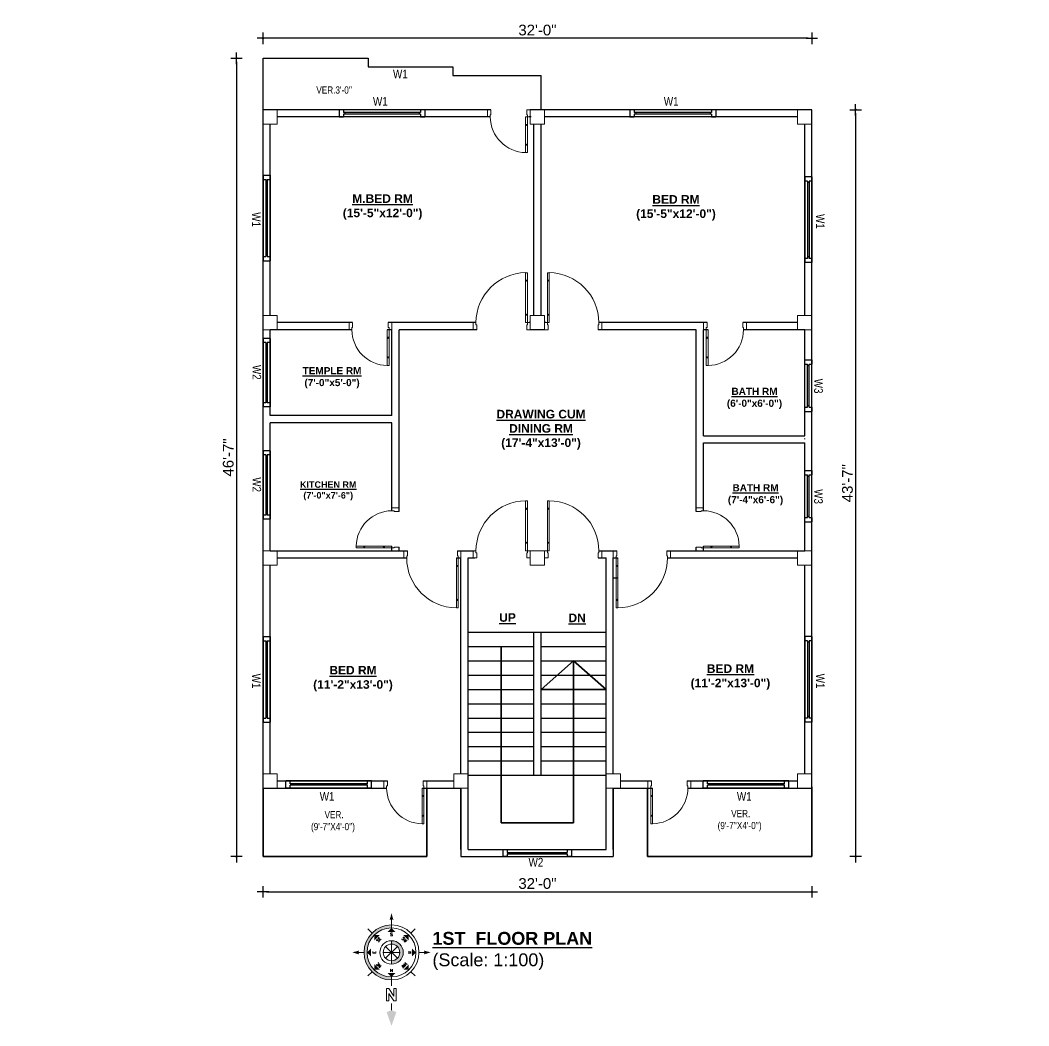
# Model space of a CAD drawing. Header units: inches. Extents: x -4010 to 92088, y -38563 to -1318.
# Drawn here: x 81997 to 82703, y -33571 to -32867 of the extents above; entities that cross this region are included whole.
import ezdxf
from ezdxf.enums import TextEntityAlignment as Align

# ---------------------------------------------------------------- set-up
doc = ezdxf.new("R2010")
doc.units = ezdxf.units.IN
doc.header["$MEASUREMENT"] = 0
doc.header["$PDMODE"] = 99
for name, color, linetype, lineweight in [('1-FOUNDATION DIM', 31, 'Continuous', 5), ('concrete out line', 3, 'Continuous', 30), ('DIM', 7, 'Continuous', 15), ('door', 132, 'Continuous', 15), ('R0D', 1, 'Continuous', 35), ('VER', 2, 'Continuous', 20)]:
    doc.layers.add(name, color=color, linetype=linetype, lineweight=lineweight)
for name, color, linetype in [('Brick wall', 3, 'Continuous'), ('Rod', 1, 'Continuous'), ('TEX', 7, 'Continuous'), ('wall', 3, 'Continuous'), ('WINDOOR', 7, 'Continuous')]:
    doc.layers.add(name, color=color, linetype=linetype)
doc.styles.add('ARIAL', font='arial.ttf')
doc.styles.add('ROMANS', font='romans')
doc.styles.get("Standard").update_dxf_attribs({"font": 'ARIALN.TTF'})
doc.dimstyles.new('3-8', dxfattribs={"dimscale": 1.25, "dimtxt": 6, "dimasz": 2, "dimexe": 0.18, "dimexo": 6, "dimgap": 0, "dimtad": 0, "dimdec": 0, "dimzin": 3, "dimdsep": 46, "dimlunit": 3, "dimtxsty": 'ARIAL', "dimblk": 'DD', "dimcen": 1, "dimse1": 1, "dimse2": 1, "dimclrd": 256, "dimclrt": 256, "dimadec": 0, "dimazin": 0, "dimtfac": 0.5, "dimtdec": 0, "dimtmove": 2, "dimatfit": 0, "dimfxl": 0.18, "dimtvp": 0.75, "dimfrac": 1, "dimtolj": 1, "dimtzin": 0, "dimarcsym": 0})

# ---------------------------------------------------------------- blocks, each defined once
blk = doc.blocks.new('DD')
for p, q in [((-1.6, 0), (1.6, 0)), ((0, 1.6), (0, -1.6))]:
    blk.add_line(p, q)
at = {"const_width": 0.3}
blk.add_lwpolyline([(-0.15, 0, 1), (0.15, 0, 1)], format="xyb", close=True, dxfattribs=at)
blk = doc.blocks.new('*D1278')
at = {"layer": 'concrete out line', "lineweight": -2}
blk.add_line((82581.98, -32932.53), (82581.98, -33450.06), dxfattribs=at)
at = {"layer": 'Defpoints', "color": 0}
for p in [(82551.34, -32930.03), (82551.34, -33452.56), (82581.98, -33452.56)]:
    blk.add_point(p, dxfattribs=at)
at = {"layer": 'concrete out line', "lineweight": -2, "xscale": 2.5, "yscale": 2.5, "zscale": 2.5}
for p, rotation in [((82581.98, -32930.03), 90), ((82581.98, -33452.56), 270)]:
    blk.add_blockref('DD', p, dxfattribs=dict(at, rotation=rotation))
at = {"layer": 'concrete out line', "insert": (82576.24, -33191.3), "char_height": 7.5, "attachment_point": 5, "rotation": 90, "style": 'ARIAL'}
blk.add_mtext('\\A1;43\'-7"', dxfattribs=at)
blk = doc.blocks.new('D40')
at = {"layer": 'door'}
for p, q in [((2, 5), (2, 39.97)), ((3.25, 39.97), (2, 39.97)), ((3.25, 5), (3.25, 39.97)), ((2.4, 33.97), (2, 33.97)), ((2.4, 33.97), (2.4, 34.72)), ((2.85, 34.72), (2.4, 34.72)), ((2.85, 33.97), (2.85, 34.72)), ((3.25, 33.97), (2.85, 33.97)), ((2, 11), (2.4, 11)), ((2.4, 10.25), (2.4, 11)), ((2.4, 10.25), (2.85, 10.25)), ((2.85, 10.25), (2.85, 11)), ((2.85, 11), (3.25, 11)), ((0, 0), (0, 5)), ((0, 5), (2, 5)), ((2.5, 0), (0, 0)), ((2, 5), (2, 3.5)), ((2, 5), (3.25, 5)), ((2, 3.5), (2.5, 3.5)), ((2.5, 3.5), (2.5, 0)), ((38, 3.5), (37.5, 3.5)), ((37.5, 3.5), (37.5, 0)), ((37.5, 0), (40, 0)), ((40, 5), (38, 5)), ((38, 5), (38, 3.5)), ((40, 0), (40, 5))]:
    blk.add_line(p, q, dxfattribs=at)
blk.add_arc((2.88, 4.86), 35.12, 0.23178, 89.39304, dxfattribs=at)
blk = doc.blocks.new('D30')
at = {"layer": 'door'}
for p, q in [((2, 5), (2, 29.97)), ((3.25, 29.97), (2, 29.97)), ((3.25, 5), (3.25, 29.97)), ((2.4, 23.97), (2, 23.97)), ((2.4, 23.97), (2.4, 24.72)), ((2.85, 24.72), (2.4, 24.72)), ((2.85, 23.97), (2.85, 24.72)), ((3.25, 23.97), (2.85, 23.97)), ((2, 11), (2.4, 11)), ((2.4, 10.25), (2.4, 11)), ((2.4, 10.25), (2.85, 10.25)), ((2.85, 10.25), (2.85, 11)), ((2.85, 11), (3.25, 11)), ((0, 0), (0, 5)), ((0, 5), (2, 5)), ((2.5, 0), (0, 0)), ((2, 5), (2, 3.5)), ((2, 5), (3.25, 5)), ((2, 3.5), (2.5, 3.5)), ((2.5, 3.5), (2.5, 0)), ((28, 3.5), (27.5, 3.5)), ((27.5, 3.5), (27.5, 0)), ((27.5, 0), (30, 0)), ((30, 5), (28, 5)), ((28, 5), (28, 3.5)), ((30, 0), (30, 5))]:
    blk.add_line(p, q, dxfattribs=at)
blk.add_arc((2.89, 4.86), 25.11, 0.32038, 89.17273, dxfattribs=at)
blk = doc.blocks.new('W-1')
at = {"layer": 'WINDOOR'}
for p, q in [((-60, 0), (-60, -5)), ((-60, 0), (-57, 0)), ((-60, 0), (0, 0)), ((-57, 0), (-57, -2)), ((-3, 0), (-3, -2)), ((0, 0), (0, -5)), ((-57, -5), (-60, -5)), ((-60, -5), (0, -5)), ((-57, -2), (-3, -2)), ((-57, -3), (-57, -5)), ((-57, -3), (-3, -3)), ((-56, -2), (-56, -3)), ((-4, -2), (-4, -3)), ((-3, -3), (-3, -5)), ((0, -5), (-3, -5))]:
    blk.add_line(p, q, dxfattribs=at)
blk = doc.blocks.new('W-3FT')
at = {"layer": 'WINDOOR'}
for p, q in [((-36, 0), (-36, -5)), ((-36, 0), (-33, 0)), ((-36, 0), (0, 0)), ((-33, 0), (-33, -2)), ((-3, 0), (-3, -2)), ((0, 0), (0, -5)), ((-33, -5), (-36, -5)), ((-36, -5), (0, -5)), ((-33, -2), (-3, -2)), ((-33, -3), (-33, -5)), ((-33, -3), (-3, -3)), ((-32, -2), (-32, -3)), ((-4, -2), (-4, -3)), ((-3, -3), (-3, -5)), ((0, -5), (-3, -5))]:
    blk.add_line(p, q, dxfattribs=at)
blk = doc.blocks.new("Windoo 4'")
at = {"layer": 'WINDOOR'}
for p, q in [((24, 5), (-24, 5)), ((-24, 5), (-24, 0)), ((24, 0), (-24, 0)), ((-24, 0), (-21, 0)), ((-21, 5), (-21, 3)), ((21, 3), (-21, 3)), ((21, 2), (-21, 2)), ((-21, 2), (-21, 0)), ((-20, 3), (-20, 2)), ((20, 3), (20, 2)), ((24, 5), (21, 5)), ((21, 5), (21, 3)), ((21, 2), (21, 0)), ((21, 0), (24, 0)), ((24, 5), (24, 0))]:
    blk.add_line(p, q, dxfattribs=at)
blk = doc.blocks.new('*D1279')
at = {"layer": 'Defpoints', "color": 0}
for p in [(82310.84, -33257.56), (70093.03, -33447.56), (70106.56, -33447.56)]:
    blk.add_point(p, dxfattribs=at)
at = {"layer": 'R0D', "lineweight": -2}
blk.add_line((70106.56, -33260.06), (70106.56, -33445.06), dxfattribs=at)
at = {"layer": 'R0D', "lineweight": -2, "xscale": 2.5, "yscale": 2.5, "zscale": 2.5}
for p, rotation in [((70106.56, -33257.56), 90), ((70106.56, -33447.56), 270)]:
    blk.add_blockref('DD', p, dxfattribs=dict(at, rotation=rotation))
at = {"layer": 'R0D', "insert": (70100.81, -33352.56), "char_height": 7.5, "attachment_point": 5, "rotation": 90, "style": 'ARIAL'}
blk.add_mtext('\\A1;15\'-10"', dxfattribs=at)
blk = doc.blocks.new('*D1281')
at = {"layer": 'Defpoints', "color": 0}
for p in [(91569.87, -32871.36), (72377.33, -33015.36), (91610.88, -33015.36)]:
    blk.add_point(p, dxfattribs=at)
at = {"layer": 'Rod', "lineweight": -2}
blk.add_line((91610.88, -32873.86), (91610.88, -33012.86), dxfattribs=at)
at = {"layer": 'Rod', "lineweight": -2, "xscale": 2.5, "yscale": 2.5, "zscale": 2.5}
for p, rotation in [((91610.88, -32871.36), 90), ((91610.88, -33015.36), 270)]:
    blk.add_blockref('DD', p, dxfattribs=dict(at, rotation=rotation))
at = {"layer": 'Rod', "insert": (91605.14, -32943.36), "char_height": 7.5, "attachment_point": 5, "rotation": 90, "style": 'ARIAL'}
blk.add_mtext('\\A1;12\'-0"', dxfattribs=at)
blk = doc.blocks.new('Anno_North_J_Metric')
at = {"linetype": 'ByBlock', "lineweight": -2}
h = blk.add_hatch(color=0, dxfattribs=at)
h.paths.add_polyline_path([(-4.17, 0), (-4.68, 0, 1), (4.68, 0), (4.17, 0, -1)])
h.paths.add_polyline_path([(1.41, 0), (2, 0, 1), (-2, 0), (-1.41, 0, -1)])
at = {"color": 0, "linetype": 'ByBlock', "lineweight": -2}
for p, q in [((0, 4.68), (0, 5.67)), ((-3.31, 3.31), (-4.01, 4.01)), ((3.31, 3.31), (4.01, 4.01)), ((-4.68, 0), (-5.67, 0)), ((-4.68, 0), (-4.17, 0)), ((-1.41, 0), (-2, 0)), ((-1.41, 0), (1.41, 0)), ((1.41, 0), (-1.41, 0)), ((-1, 1), (1, -1)), ((-1, -1), (1, 1)), ((1, -1), (-1, 1)), ((1, 1), (-1, -1)), ((0, 1.41), (0, -1.41)), ((0, -1.41), (0, 1.41)), ((1.41, 0), (2, 0)), ((4.68, 0), (4.17, 0)), ((4.68, 0), (5.67, 0)), ((6.17, 0.4), (6.17, 0.82)), ((6.17, 0.82), (8.27, 0.82)), ((7.43, 0.4), (6.17, 0.4)), ((6.17, -0.44), (7.43, 0.4)), ((8.27, 0.4), (7.01, -0.44)), ((8.27, 0.82), (8.27, 0.4)), ((8.67, 0), (9.83, 0)), ((6.17, -0.86), (6.17, -0.44)), ((8.27, -0.86), (6.17, -0.86)), ((7.01, -0.44), (8.27, -0.44)), ((8.27, -0.44), (8.27, -0.86)), ((-3.31, -3.31), (-4.01, -4.01)), ((3.31, -3.31), (4.01, -4.01)), ((0, -4.68), (0, -5.67))]:
    blk.add_line(p, q, dxfattribs=at)
for radius in [4.68, 4.17, 2, 1.41]:
    blk.add_circle((0, 0), radius, dxfattribs=at)
for points in [[(-0.33, 5.5), (0, 5.67), (0, 6.67)], [(0, 6.67), (0.33, 5.5), (0, 5.67)], [(0, 4.17), (0.67, 3.5), (-0.67, 3.5)], [(-2.95, 2.95), (-2, 2.95), (-2.95, 2)], [(2.95, 2.95), (2.95, 2), (2, 2.95)], [(-6.67, 0), (-5.5, 0.33), (-5.67, 0)], [(-5.5, -0.33), (-5.67, 0), (-6.67, 0)], [(-4.17, 0), (-3.5, 0.67), (-3.5, -0.67)], [(4.17, 0), (3.5, -0.67), (3.5, 0.67)], [(12.5, 0), (10.17, 0.83), (9.83, 0)], [(9.83, 0), (10.17, -0.83), (12.5, 0)], [(-2.95, -2.95), (-2.95, -2), (-2, -2.95)], [(2.95, -2.95), (2, -2.95), (2.95, -2)], [(0, -4.17), (-0.67, -3.5), (0.67, -3.5)], [(0, -6.67), (-0.33, -5.5), (0, -5.67)], [(0.33, -5.5), (0, -5.67), (0, -6.67)]]:
    blk.add_solid(points, dxfattribs=at)
at = {"color": 0, "linetype": 'ByBlock', "lineweight": -2, "style": 'ROMANS'}
for s, rotation, p in [('SW', 45, (-2, 2)), ('NW', 315, (2, 2)), ('S', 270, (-3.33, 0)), ('N', 270, (2.83, 0)), ('SE', 135, (-2, -2)), ('E', 180, (0, -2.67)), ('NE', 225, (2, -2))]:
    blk.add_text(s, height=0.5, rotation=rotation, dxfattribs=at).set_placement(p, align=Align.CENTER)
blk.add_text('W', height=0.5, dxfattribs=at).set_placement((0, 2.83), align=Align.CENTER)
blk = doc.blocks.new('*D1305')
at = {"layer": 'Defpoints', "color": 0}
for p in [(84882.72, -33079), (84924.61, -33079), (73551.93, -33243.56)]:
    blk.add_point(p, dxfattribs=at)
at = {"layer": 'Rod', "lineweight": -2}
blk.add_line((84882.72, -33241.06), (84882.72, -33081.5), dxfattribs=at)
at = {"layer": 'Rod', "lineweight": -2, "xscale": 2.5, "yscale": 2.5, "zscale": 2.5}
for p, rotation in [((84882.72, -33079), 90), ((84882.72, -33243.56), 270)]:
    blk.add_blockref('DD', p, dxfattribs=dict(at, rotation=rotation))
at = {"layer": 'Rod', "insert": (84876.97, -33161.28), "char_height": 7.5, "attachment_point": 5, "rotation": 90, "style": 'ARIAL'}
blk.add_mtext('\\A1;13\'-9"', dxfattribs=at)
blk = doc.blocks.new('*D1308')
at = {"layer": 'Defpoints', "color": 0}
for p in [(73935.93, -33079), (73985.1, -33243.56), (85308.61, -33243.56)]:
    blk.add_point(p, dxfattribs=at)
at = {"layer": 'Rod', "lineweight": -2}
blk.add_line((73985.1, -33081.5), (73985.1, -33241.06), dxfattribs=at)
at = {"layer": 'Rod', "lineweight": -2, "xscale": 2.5, "yscale": 2.5, "zscale": 2.5}
for p, rotation in [((73985.1, -33079), 90), ((73985.1, -33243.56), 270)]:
    blk.add_blockref('DD', p, dxfattribs=dict(at, rotation=rotation))
at = {"layer": 'Rod', "insert": (73979.35, -33161.28), "char_height": 7.5, "attachment_point": 5, "rotation": 90, "style": 'ARIAL'}
blk.add_mtext('\\A1;13\'-9"', dxfattribs=at)
blk = doc.blocks.new('*D1310')
at = {"layer": 'Defpoints', "color": 0}
for p in [(85308.61, -32935.03), (73935.93, -33399.56), (85387.49, -33399.56)]:
    blk.add_point(p, dxfattribs=at)
at = {"layer": 'Rod', "lineweight": -2}
blk.add_line((85387.49, -32937.53), (85387.49, -33397.06), dxfattribs=at)
at = {"layer": 'Rod', "lineweight": -2, "xscale": 2.5, "yscale": 2.5, "zscale": 2.5}
for p, rotation in [((85387.49, -32935.03), 90), ((85387.49, -33399.56), 270)]:
    blk.add_blockref('DD', p, dxfattribs=dict(at, rotation=rotation))
at = {"layer": 'Rod', "insert": (85381.74, -33167.3), "char_height": 7.5, "attachment_point": 5, "rotation": 90, "style": 'ARIAL'}
blk.add_mtext('\\A1;38\'-9"', dxfattribs=at)
blk = doc.blocks.new('*D1312')
at = {"layer": 'Defpoints', "color": 0}
for p in [(87548.28, -32930.03), (76175.6, -33452.56), (87573.44, -33452.56)]:
    blk.add_point(p, dxfattribs=at)
at = {"layer": 'Rod', "lineweight": -2}
blk.add_line((87573.44, -32932.53), (87573.44, -33450.06), dxfattribs=at)
at = {"layer": 'Rod', "lineweight": -2, "xscale": 2.5, "yscale": 2.5, "zscale": 2.5}
for p, rotation in [((87573.44, -32930.03), 90), ((87573.44, -33452.56), 270)]:
    blk.add_blockref('DD', p, dxfattribs=dict(at, rotation=rotation))
at = {"layer": 'Rod', "insert": (87567.69, -33191.3), "char_height": 7.5, "attachment_point": 5, "rotation": 90, "style": 'ARIAL'}
blk.add_mtext('\\A1;43\'-7"', dxfattribs=at)
blk = doc.blocks.new('*D1339')
at = {"layer": 'concrete out line', "lineweight": -2}
blk.add_line((82548.84, -32880.05), (82169.84, -32880.05), dxfattribs=at)
at = {"layer": 'Defpoints', "color": 0}
for p in [(82167.34, -32880.05), (82167.34, -32930.03), (82551.34, -32930.03)]:
    blk.add_point(p, dxfattribs=at)
at = {"layer": 'concrete out line', "lineweight": -2, "xscale": 2.5, "yscale": 2.5, "zscale": 2.5, "rotation": 180}
blk.add_blockref('DD', (82167.34, -32880.05), dxfattribs=at)
at = {"layer": 'concrete out line', "lineweight": -2, "xscale": 2.5, "yscale": 2.5, "zscale": 2.5}
blk.add_blockref('DD', (82551.34, -32880.05), dxfattribs=at)
at = {"layer": 'concrete out line', "insert": (82359.34, -32874.31), "char_height": 7.5, "attachment_point": 5, "style": 'ARIAL'}
blk.add_mtext('\\A1;32\'-0"', dxfattribs=at)
blk = doc.blocks.new('*D1340')
at = {"layer": 'concrete out line', "lineweight": -2}
blk.add_line((82148.77, -32896.53), (82148.77, -33450.06), dxfattribs=at)
at = {"layer": 'Defpoints', "color": 0}
for p in [(82167.34, -32894.03), (82148.77, -33452.56), (82167.34, -33452.56)]:
    blk.add_point(p, dxfattribs=at)
at = {"layer": 'concrete out line', "lineweight": -2, "xscale": 2.5, "yscale": 2.5, "zscale": 2.5}
for p, rotation in [((82148.77, -32894.03), 90), ((82148.77, -33452.56), 270)]:
    blk.add_blockref('DD', p, dxfattribs=dict(at, rotation=rotation))
at = {"layer": 'concrete out line', "insert": (82143.03, -33173.3), "char_height": 7.5, "attachment_point": 5, "rotation": 90, "style": 'ARIAL'}
blk.add_mtext('\\A1;46\'-7"', dxfattribs=at)
blk = doc.blocks.new('*D1341')
at = {"layer": 'concrete out line', "lineweight": -2}
blk.add_line((82169.84, -33477.14), (82548.84, -33477.14), dxfattribs=at)
at = {"layer": 'Defpoints', "color": 0}
for p in [(82167.34, -33452.56), (82551.34, -33452.56), (82551.34, -33477.14)]:
    blk.add_point(p, dxfattribs=at)
at = {"layer": 'concrete out line', "lineweight": -2, "xscale": 2.5, "yscale": 2.5, "zscale": 2.5, "rotation": 180}
blk.add_blockref('DD', (82167.34, -33477.14), dxfattribs=at)
at = {"layer": 'concrete out line', "lineweight": -2, "xscale": 2.5, "yscale": 2.5, "zscale": 2.5}
blk.add_blockref('DD', (82551.34, -33477.14), dxfattribs=at)
at = {"layer": 'concrete out line', "insert": (82359.34, -33471.4), "char_height": 7.5, "attachment_point": 5, "style": 'ARIAL'}
blk.add_mtext('\\A1;32\'-0"', dxfattribs=at)

msp = doc.modelspace()

# ---------------------------------------------------------------- linework, layer by layer
at = {"layer": 'R0D'}
for p, q in [((82333.844, -33315.564), (82333.844, -33305.564)), ((82333.844, -33305.564), (82333.844, -33405.564)), ((82384.594, -33315.564), (82361.844, -33335.564)), ((82384.594, -33315.564), (82384.594, -33428.825)), ((82407.344, -33335.564), (82384.594, -33315.564)), ((82361.844, -33335.564), (82407.344, -33335.564)), ((82384.594, -33385.564), (82384.594, -33428.172)), ((82167.344, -33404.564), (82167.344, -33452.564)), ((82281.844, -33452.564), (82281.844, -33404.564)), ((82333.844, -33405.564), (82333.844, -33428.825)), ((82436.344, -33404.564), (82436.344, -33452.564)), ((82551.344, -33452.564), (82551.344, -33403.829)), ((82333.844, -33428.825), (82384.594, -33428.825)), ((82167.344, -33452.564), (82281.844, -33452.564)), ((82436.344, -33452.564), (82551.344, -33452.564))]:
    msp.add_line(p, q, dxfattribs=at)
at = {"layer": 'Rod'}
for p, q in [((82167.344, -32930.031), (82167.344, -32894.031)), ((82167.344, -32894.031), (82240.828, -32894.031)), ((82240.828, -32894.031), (82240.828, -32900.031)), ((82240.828, -32900.031), (82300.055, -32900.031)), ((82300.055, -32900.031), (82300.055, -32906.031)), ((82300.055, -32906.031), (82361.844, -32906.031)), ((82361.844, -32930.031), (82361.844, -32906.031))]:
    msp.add_line(p, q, dxfattribs=at)
at = {"layer": 'VER'}
for p, q in [((82362.594, -33238.564), (82353.094, -33238.564)), ((82355.844, -33238.564), (82359.844, -33238.564)), ((82353.094, -33243.564), (82354.344, -33243.564))]:
    msp.add_line(p, q, dxfattribs=at)
for points in [[(82167.344, -32930.031), (82177.344, -32930.031), (82177.344, -32940.031), (82167.344, -32940.031)], [(82354.344, -32930.031), (82364.344, -32930.031), (82364.344, -32940.031), (82354.344, -32940.031)], [(82541.344, -32930.031), (82551.344, -32930.031), (82551.344, -32940.031), (82541.344, -32940.031)], [(82167.344, -33073.995), (82177.344, -33073.995), (82177.344, -33083.995), (82167.344, -33083.995)], [(82354.344, -33073.995), (82364.344, -33073.995), (82364.344, -33083.995), (82354.344, -33083.995)], [(82541.344, -33073.995), (82551.344, -33073.995), (82551.344, -33083.995), (82541.344, -33083.995)], [(82167.344, -33238.564), (82177.344, -33238.564), (82177.344, -33248.564), (82167.344, -33248.564)], [(82354.344, -33238.564), (82364.344, -33238.564), (82364.344, -33248.564), (82354.344, -33248.564)], [(82541.344, -33238.564), (82551.344, -33238.564), (82551.344, -33248.564), (82541.344, -33248.564)], [(82167.344, -33394.564), (82177.344, -33394.564), (82177.344, -33404.564), (82167.344, -33404.564)], [(82300.837, -33394.564), (82310.837, -33394.564), (82310.837, -33404.564), (82300.837, -33404.564)], [(82407.344, -33394.564), (82417.344, -33394.564), (82417.344, -33404.564), (82407.344, -33404.564)], [(82541.344, -33394.564), (82551.344, -33394.564), (82551.344, -33404.564), (82541.344, -33404.564)]]:
    msp.add_lwpolyline(points, close=True, dxfattribs=at)
at = {"layer": 'wall'}
for p, q in [((82167.344, -33404.564), (82167.344, -32910.876)), ((82326.844, -32930.031), (82167.344, -32930.031)), ((82326.344, -32935.031), (82177.344, -32935.031)), ((82354.844, -32935.031), (82353.594, -32935.031)), ((82356.844, -32930.031), (82354.344, -32930.031)), ((82551.344, -32930.031), (82356.844, -32930.031)), ((82541.344, -32935.031), (82364.344, -32935.031)), ((82551.344, -33404.564), (82551.344, -32930.031)), ((82172.344, -33073.995), (82172.344, -32940.031)), ((82356.844, -33073.995), (82356.844, -32940.031)), ((82361.844, -33073.995), (82361.844, -32940.031)), ((82546.344, -33073.995), (82546.344, -32940.031)), ((82172.344, -33073.995), (82172.344, -33072.031)), ((82546.344, -33073.995), (82546.344, -33072.031)), ((82230.001, -33078.975), (82177.344, -33078.975)), ((82316.344, -33078.975), (82255.001, -33078.975)), ((82316.344, -33078.975), (82257.501, -33078.975)), ((82354.344, -33078.975), (82353.594, -33078.975)), ((82365.094, -33078.975), (82364.344, -33078.975)), ((82478.001, -33078.975), (82402.344, -33078.975)), ((82541.344, -33078.975), (82503.001, -33078.975)), ((82172.344, -33143.975), (82172.344, -33083.975)), ((82229.501, -33083.975), (82172.344, -33083.975)), ((82257.501, -33083.975), (82254.251, -33083.975)), ((82257.501, -33143.975), (82257.501, -33083.975)), ((82262.501, -33143.975), (82262.501, -33083.975)), ((82316.844, -33083.975), (82262.501, -33083.975)), ((82316.844, -33083.975), (82262.501, -33083.975)), ((82364.344, -33083.975), (82354.344, -33083.975)), ((82470.501, -33083.975), (82401.844, -33083.975)), ((82470.501, -33211.064), (82470.501, -33083.975)), ((82470.501, -33211.064), (82470.501, -33083.975)), ((82475.501, -33158.064), (82475.501, -33083.975)), ((82475.501, -33158.064), (82475.501, -33083.975)), ((82478.751, -33083.975), (82475.501, -33083.975)), ((82546.344, -33083.975), (82503.501, -33083.975)), ((82546.344, -33157.085), (82546.344, -33083.975)), ((82546.344, -33145.241), (82546.344, -33123.05)), ((82172.344, -33143.975), (82172.344, -33137.031)), ((82172.344, -33143.975), (82172.344, -33137.031)), ((82245.501, -33143.975), (82172.344, -33143.975)), ((82245.501, -33143.975), (82172.344, -33143.975)), ((82257.501, -33143.975), (82238.501, -33143.975)), ((82262.501, -33211.064), (82262.501, -33143.975)), ((82546.344, -33145.241), (82546.344, -33144.564)), ((82172.344, -33204.564), (82172.344, -33148.975)), ((82172.344, -33156.564), (82172.344, -33148.975)), ((82172.344, -33156.564), (82172.344, -33148.975)), ((82257.501, -33148.975), (82172.344, -33148.975)), ((82257.501, -33210.564), (82257.501, -33148.975)), ((82257.501, -33151.508), (82257.501, -33148.975)), ((82475.501, -33158.064), (82475.501, -33150.241)), ((82475.501, -33158.064), (82475.501, -33150.241)), ((82546.344, -33158.064), (82546.344, -33150.241)), ((82546.344, -33157.085), (82546.344, -33150.241)), ((82475.501, -33158.064), (82546.344, -33158.064)), ((82546.344, -33160.564), (82546.344, -33160.085)), ((82475.501, -33163.064), (82546.344, -33163.064)), ((82475.501, -33210.564), (82475.501, -33163.064)), ((82475.501, -33210.564), (82475.501, -33163.064)), ((82546.344, -33204.564), (82546.344, -33163.064)), ((82172.344, -33238.564), (82172.344, -33192.564)), ((82546.344, -33238.564), (82546.344, -33193.085)), ((82172.344, -33238.564), (82268.344, -33238.564)), ((82257.501, -33238.564), (82257.501, -33235.314)), ((82262.501, -33238.564), (82262.501, -33236.064)), ((82303.344, -33238.564), (82310.844, -33238.564)), ((82310.844, -33238.564), (82315.094, -33238.564)), ((82402.344, -33238.564), (82407.344, -33238.564)), ((82407.344, -33238.564), (82414.844, -33238.564)), ((82449.844, -33238.564), (82546.344, -33238.564)), ((82470.501, -33238.564), (82470.501, -33236.064)), ((82470.501, -33238.564), (82470.501, -33236.064)), ((82475.501, -33238.564), (82475.501, -33235.314)), ((82475.501, -33238.564), (82475.501, -33235.314)), ((82177.344, -33243.564), (82267.844, -33243.564)), ((82302.594, -33243.564), (82305.844, -33243.564)), ((82305.844, -33394.564), (82305.844, -33243.564)), ((82310.844, -33447.564), (82310.844, -33243.564)), ((82310.844, -33243.564), (82315.594, -33243.564)), ((82401.844, -33243.564), (82407.344, -33243.564)), ((82407.344, -33447.564), (82407.344, -33243.564)), ((82412.344, -33243.564), (82415.594, -33243.564)), ((82412.344, -33394.564), (82412.344, -33243.564)), ((82450.344, -33243.564), (82541.344, -33243.564)), ((82172.344, -33394.564), (82172.344, -33248.564)), ((82546.344, -33394.564), (82546.344, -33248.564)), ((82412.344, -33257.564), (82415.594, -33257.564)), ((82310.844, -33295.564), (82407.344, -33295.564)), ((82356.844, -33395.564), (82356.844, -33295.564)), ((82361.844, -33395.564), (82361.844, -33295.564)), ((82310.844, -33305.564), (82356.844, -33305.564)), ((82361.844, -33305.564), (82407.344, -33305.564)), ((82310.844, -33315.564), (82356.844, -33315.564)), ((82361.844, -33315.564), (82407.344, -33315.564)), ((82310.844, -33325.564), (82356.844, -33325.564)), ((82361.844, -33325.564), (82407.344, -33325.564)), ((82310.844, -33335.564), (82356.844, -33335.564)), ((82361.844, -33335.564), (82407.344, -33335.564)), ((82310.844, -33345.564), (82356.844, -33345.564)), ((82361.844, -33345.564), (82407.344, -33345.564)), ((82310.844, -33355.564), (82356.844, -33355.564)), ((82361.844, -33355.564), (82407.344, -33355.564)), ((82310.844, -33365.564), (82356.844, -33365.564)), ((82361.844, -33365.564), (82407.344, -33365.564)), ((82310.844, -33375.564), (82356.844, -33375.564)), ((82361.844, -33375.564), (82407.344, -33375.564)), ((82310.844, -33385.564), (82356.844, -33385.564)), ((82361.844, -33385.564), (82407.344, -33385.564)), ((82177.344, -33399.564), (82254.344, -33399.564)), ((82279.344, -33399.564), (82300.837, -33399.564)), ((82310.844, -33395.564), (82356.844, -33395.564)), ((82356.844, -33395.564), (82407.344, -33395.564)), ((82417.344, -33399.564), (82439.086, -33399.564)), ((82464.086, -33399.564), (82541.344, -33399.564)), ((82167.344, -33404.564), (82253.844, -33404.564)), ((82278.594, -33404.564), (82305.844, -33404.564)), ((82281.844, -33404.564), (82281.844, -33452.564)), ((82305.844, -33447.564), (82305.844, -33404.564)), ((82305.844, -33404.564), (82305.844, -33452.564)), ((82412.344, -33404.564), (82439.836, -33404.564)), ((82412.344, -33447.564), (82412.344, -33404.564)), ((82412.344, -33404.564), (82412.344, -33452.564)), ((82436.344, -33404.564), (82436.344, -33452.564)), ((82464.586, -33404.564), (82551.344, -33404.564)), ((82310.844, -33447.564), (82312.344, -33447.564)), ((82310.844, -33447.564), (82407.344, -33447.564)), ((82406.344, -33447.564), (82407.344, -33447.564)), ((82167.344, -33452.564), (82281.844, -33452.564)), ((82167.344, -33452.564), (82281.844, -33452.564)), ((82305.844, -33452.564), (82412.344, -33452.564)), ((82305.844, -33452.564), (82412.344, -33452.564)), ((82436.344, -33452.564), (82551.344, -33452.564)), ((82436.344, -33452.564), (82551.344, -33452.564))]:
    msp.add_line(p, q, dxfattribs=at)

# ---------------------------------------------------------------- block references
at = {"layer": '1-FOUNDATION DIM'}
for name, p, rotation in [('D30', (82354.344, -32930.031), 180), ('D30', (82257.501, -33078.975), 180), ('D30', (82262.501, -33238.564), 90), ('D40', (82305.844, -33238.564), 180), ('D30', (82281.844, -33399.564), 180)]:
    msp.add_blockref(name, p, dxfattribs=dict(at, rotation=rotation))
at = {"layer": '1-FOUNDATION DIM', "xscale": -1}
for p in [(82354.344, -33083.975), (82354.344, -33243.564)]:
    msp.add_blockref('D40', p, dxfattribs=at)
at = {"layer": '1-FOUNDATION DIM'}
for p in [(82364.344, -33083.975), (82364.344, -33243.564)]:
    msp.add_blockref('D40', p, dxfattribs=at)
at = {"layer": '1-FOUNDATION DIM', "xscale": -1}
for name, p, rotation in [('D30', (82475.501, -33078.975), 180), ('D30', (82470.501, -33238.564), 270), ('D40', (82412.344, -33238.564), 180), ('D30', (82436.586, -33399.564), 180)]:
    msp.add_blockref(name, p, dxfattribs=dict(at, rotation=rotation))
at = {"layer": 'Brick wall', "xscale": -1, "rotation": 270}
for p in [(82167.344, -33113.975), (82167.344, -33192.564)]:
    msp.add_blockref("Windoo 4'", p, dxfattribs=at)
at = {"layer": 'Brick wall', "rotation": 90}
for p in [(82546.344, -33105.05), (82546.344, -33182.346)]:
    msp.add_blockref('W-3FT', p, dxfattribs=at)
at = {"layer": 'Brick wall', "xscale": -1}
msp.add_blockref("Windoo 4'", (82359.094, -33452.564), dxfattribs=at)
at = {"layer": 'DIM', "ltscale": 500000, "xscale": 4.107415312464582, "yscale": 4.107415312464582, "zscale": 4.107415327752908, "rotation": 270}
msp.add_blockref('Anno_North_J_Metric', (82257.234, -33519.572), dxfattribs=at)
at = {"layer": 'WINDOOR', "ltscale": 10, "xscale": -1}
for p in [(82220.594, -32930.031), (82424.094, -32930.031)]:
    msp.add_blockref('W-1', p, dxfattribs=at)
at = {"layer": 'WINDOOR', "ltscale": 10, "xscale": -1, "rotation": 90}
for p in [(82167.344, -33035.716), (82167.344, -33358.564)]:
    msp.add_blockref('W-1', p, dxfattribs=at)
at = {"layer": 'WINDOOR', "ltscale": 10}
for p, rotation in [((82551.344, -33037.003), 270), ((82551.344, -33358.564), 270), ((82183.344, -33404.564), 180), ((82475.215, -33404.564), 180)]:
    msp.add_blockref('W-1', p, dxfattribs=dict(at, rotation=rotation))

# ---------------------------------------------------------------- texts
at = {"layer": 'TEX', "linetype": 'ByBlock'}
for s, insert, char_height, width, attachment_point in [('{\\fArial Narrow|b0|i0|c0|p34;W1}', (82268.583, -32902.024), 6, 18.77154, 3), (" VER.3'-0''", (82216.299, -32918.778), 5, 75.17356, 8), ('{\\fArial Narrow|b0|i0|c0|p34;W1}', (82254.583, -32921.18), 6, 18.77154, 3), ('{\\fArial Narrow|b0|i0|c0|p34;W1}', (82458.083, -32921.18), 6, 18.77154, 3), ('{\\fArial Narrow|b0|i0|c0|p34;W1}', (82217.333, -33413.415), 6, 18.77154, 9), ('{\\fArial Narrow|b0|i0|c0|p34;W1}', (82509.204, -33413.415), 6, 18.77154, 9), (" VER.\\P(9'-7''X4'-0'')", (82216.299, -33435.55), 5, 75.17356, 8), (" VER.\\P(9'-7''X4'-0'')", (82500.78, -33434.784), 5, 75.17356, 8), ('W2', (82363.439, -33453.461), 6, 18.77154, 3)]:
    msp.add_mtext(s, dxfattribs=dict(at, insert=insert, char_height=char_height, width=width, attachment_point=attachment_point))
at = {"layer": 'TEX'}
for s, insert, char_height, width, attachment_point in [('{\\fArial|b1|i0|c0|p34;\\LM.BED RM \\P\\l(15\'-5"x12\'-0")}', (82250.992, -32998.11), 6, 86.60934, 5), ('{\\fArial|b1|i0|c0|p34;\\LBED RM \\P\\l(15\'-5"x12\'-0")}', (82456.263, -32998.633), 6, 86.60934, 5), ('{\\fArial|b1|i0|c0|p34;\\LTEMPLE RM\\P\\l(7\'-0"x5\'-0")}', (82215.638, -33117.489), 5, 86.60934, 5), ('{\\fArial|b1|i0|c0|p34;\\LBATH RM\\P\\l(6\'-0"x6\'-0")}', (82511.207, -33131.956), 5, 86.60934, 5), ('{\\fArial|b1|i0|c0|p34;\\LDRAWING CUM DINING RM \\P\\l(17\'-4"x13\'-0")}', (82361.844, -33153.867), 6, 86.60934, 5), ('{\\fArial|b1|i0|c0|p34;\\LKITCHEN RM\\P\\l(7\'-0"x7\'-6")}', (82212.951, -33196.705), 4.5, 86.60934, 5), ('{\\fArial|b1|i0|c0|p34;\\LBATH RM\\P\\l(7\'-4"x6\'-6")}', (82511.923, -33199.399), 5, 86.60934, 5), ('{\\fArial|b1|i0|c0|p34;\\LUP}', (82338.418, -33285.287), 6, 86.60934, 5), ('{\\fArial|b1|i0|c0|p34;\\LDN}', (82387.081, -33285.515), 6, 86.60934, 5), ('{\\fArial|b1|i0|c0|p34;\\LBED RM \\P\\l(11\'-2"x13\'-0")}', (82230.29, -33328.01), 6, 86.60934, 5), ('{\\fArial|b1|i0|c0|p34;\\LBED RM \\P\\l(11\'-2"x13\'-0")}', (82494.371, -33326.931), 6, 86.60934, 5), ('{\\fArial Rounded MT Bold|b0|i0|c0|p34;\\L1ST  FLOOR PLAN\\P\\fArial|b0|i0|c0|p34;\\l(Scale: 1:100)}', (82285.876, -33505.211), 9, 271.47295, 1)]:
    msp.add_mtext(s, dxfattribs=dict(at, insert=insert, char_height=char_height, width=width, attachment_point=attachment_point))
at = {"layer": 'TEX', "linetype": 'ByBlock', "char_height": 6, "width": 18.77154, "rotation": 270}
for s, insert, attachment_point in [('{\\fArial Narrow|b0|i0|c0|p34;W1}', (82159.588, -33001.727), 7), ('{\\fArial Narrow|b0|i0|c0|p34;W1}', (82560.195, -33003.014), 1), ('W2', (82165.98, -33108.579), 1), ('W3', (82552.871, -33128.506), 9), ('W2', (82165.98, -33187.168), 1), ('W3', (82552.871, -33205.803), 9), ('{\\fArial Narrow|b0|i0|c0|p34;W1}', (82159.588, -33324.574), 7), ('{\\fArial Narrow|b0|i0|c0|p34;W1}', (82560.195, -33324.574), 1)]:
    msp.add_mtext(s, dxfattribs=dict(at, insert=insert, attachment_point=attachment_point))

# ---------------------------------------------------------------- dimensions: what is measured, and where the dimension line sits
at = {"layer": 'concrete out line'}
for base, p1, p2, picture, middle in [((82167.344, -32880.053), (82551.344, -32930.031), (82167.344, -32930.031), '*D1339', (82359.344, -32874.305)), ((82551.344, -33477.145), (82167.344, -33452.564), (82551.344, -33452.564), '*D1341', (82359.344, -33471.397))]:
    dim = msp.add_linear_dim(base=base, p1=p1, p2=p2, dimstyle='3-8', dxfattribs=at)
    dim.commit()
    dim.dimension.update_dxf_attribs({"geometry": picture, "text_midpoint": middle})
for base, p1, p2, picture, middle in [((82148.774, -33452.564), (82167.344, -32894.031), (82167.344, -33452.564), '*D1340', (82143.03, -33173.297)), ((82581.983, -33452.564), (82551.344, -32930.031), (82551.344, -33452.564), '*D1278', (82576.235, -33191.297))]:
    dim = msp.add_linear_dim(base=base, p1=p1, p2=p2, angle=90, dimstyle='3-8', dxfattribs=at)
    dim.commit()
    dim.dimension.update_dxf_attribs({"geometry": picture, "text_midpoint": middle})
at = {"layer": 'R0D'}
dim = msp.add_linear_dim(base=(70106.556, -33447.564), p1=(82310.844, -33257.564), p2=(70093.026, -33447.564), angle=90, dimstyle='3-8', dxfattribs=at)
dim.commit()
dim.dimension.update_dxf_attribs({"geometry": '*D1279', "text_midpoint": (70100.812, -33352.564)})
at = {"layer": 'Rod'}
for base, p1, p2, picture, middle in [((91610.879, -33015.36), (91569.871, -32871.36), (72377.328, -33015.36), '*D1281', (91605.135, -32943.36)), ((87573.442, -33452.564), (87548.278, -32930.031), (76175.595, -33452.564), '*D1312', (87567.694, -33191.297)), ((85387.491, -33399.564), (85308.608, -32935.031), (73935.926, -33399.564), '*D1310', (85381.744, -33167.297)), ((84882.721, -33078.995), (73551.926, -33243.564), (84924.608, -33078.995), '*D1305', (84876.973, -33161.28)), ((73985.099, -33243.564), (73935.926, -33078.995), (85308.608, -33243.564), '*D1308', (73979.351, -33161.28))]:
    dim = msp.add_linear_dim(base=base, p1=p1, p2=p2, angle=90, dimstyle='3-8', dxfattribs=at)
    dim.commit()
    dim.dimension.update_dxf_attribs({"geometry": picture, "text_midpoint": middle})

doc.saveas('drawing.dxf')
